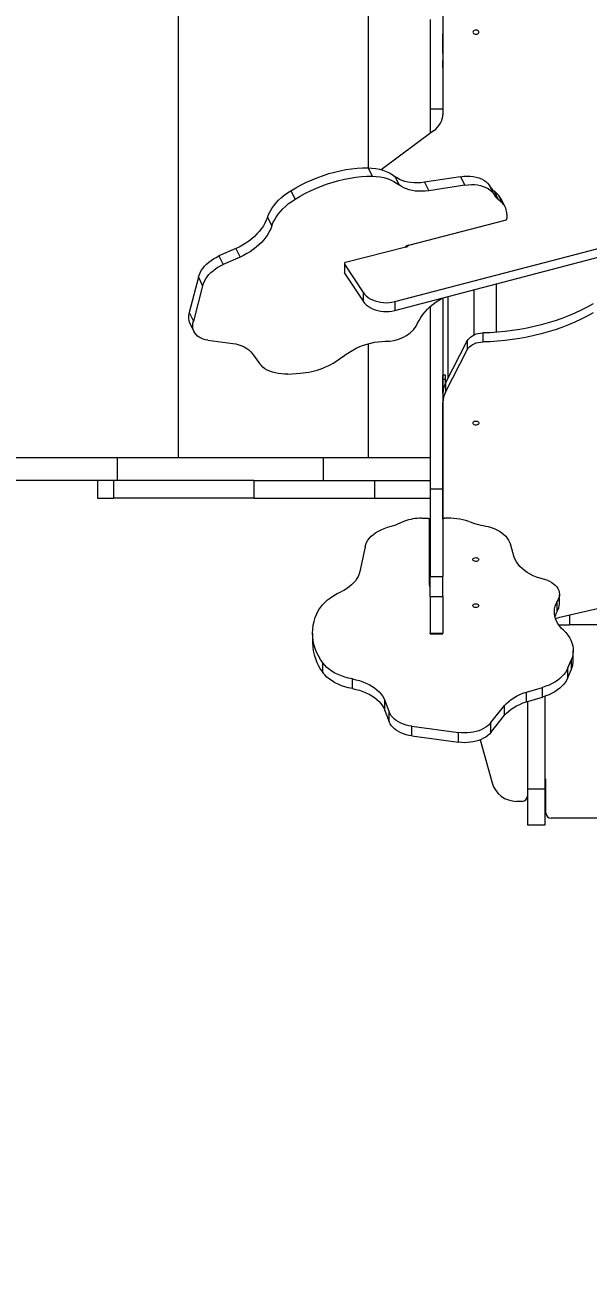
# Model space of a CAD drawing. Header units: millimetres. Extents: x -9848 to 7178, y -5300 to 6667.
# Drawn here: x -6333 to -5666, y -1753 to -282 of the extents above; entities that cross this region are included whole.
import ezdxf

# ---------------------------------------------------------------- set-up
doc = ezdxf.new("R2010")
doc.units = ezdxf.units.MM
for name, color, linetype in [('DIKOM_ОБЪЕКТ', 7, 'Continuous'), ('DIKOM_РАЗМЕР_ЗОНА', 7, 'Continuous'), ('DIKOM_РАЗМЕР_ОБЪЕКТА', 7, 'Continuous')]:
    doc.layers.add(name, color=color, linetype=linetype)
doc.styles.add('style1', font='arial.ttf', dxfattribs={"width": 0.8})
doc.dimstyles.new('1-50', dxfattribs={"dimtxt": 300, "dimasz": 200, "dimexe": 100, "dimexo": 0, "dimgap": 100, "dimtad": 0, "dimdec": 0, "dimtxsty": 'style1', "dimcen": 0, "dimclrd": 7, "dimclre": 7, "dimadec": 1, "dimazin": 2, "dimtfac": 1, "dimtdec": 0, "dimtmove": 1, "dimatfit": 3, "dimfxl": 0, "dimlwd": 25, "dimlwe": 18, "dimarcsym": 0})

# ---------------------------------------------------------------- blocks, each defined once
blk = doc.blocks.new('*D21')
at = {"layer": 'Defpoints', "color": 0, "transparency": 16777216}
for p in [(4614.2, 781.1), (-7848.5, -207.2), (-7848.5, -4134.2)]:
    blk.add_point(p, dxfattribs=at)
at = {"layer": 'DIKOM_РАЗМЕР_ОБЪЕКТА', "color": 7, "lineweight": 18, "transparency": 16777216}
for p, q in [((4614.2, 781.1), (4614.2, -4234.2)), ((-7848.5, -207.2), (-7848.5, -4234.2))]:
    blk.add_line(p, q, dxfattribs=at)
at = {"layer": 'DIKOM_РАЗМЕР_ОБЪЕКТА', "color": 7, "lineweight": 25, "transparency": 16777216}
for p, q in [((-7648.5, -4134.2), (-2616.9, -4134.2)), ((4414.2, -4134.2), (-1537.1, -4134.2))]:
    blk.add_line(p, q, dxfattribs=at)
at = {"layer": 'DIKOM_РАЗМЕР_ОБЪЕКТА', "color": 7, "transparency": 16777216}
for points in [[(-7648.5, -4100.8), (-7648.5, -4167.5), (-7848.5, -4134.2)], [(4414.2, -4100.8), (4414.2, -4167.5), (4614.2, -4134.2)]]:
    blk.add_solid(points, dxfattribs=at)
at = {"layer": 'DIKOM_РАЗМЕР_ОБЪЕКТА', "color": 0, "transparency": 16777216, "insert": (-2077, -4134.2), "char_height": 300, "attachment_point": 5, "style": 'style1'}
blk.add_mtext('12450', dxfattribs=at)
blk = doc.blocks.new('*D19')
at = {"layer": 'Defpoints', "color": 0, "transparency": 16777216}
for p in [(6614.2, 297.4), (-9848.5, -323.2), (6614.2, -5102.9)]:
    blk.add_point(p, dxfattribs=at)
at = {"layer": 'DIKOM_РАЗМЕР_ЗОНА', "color": 7, "lineweight": 18, "transparency": 16777216}
for p, q in [((6614.2, 297.4), (6614.2, -5202.9)), ((-9848.5, -323.2), (-9848.5, -5202.9))]:
    blk.add_line(p, q, dxfattribs=at)
at = {"layer": 'DIKOM_РАЗМЕР_ЗОНА', "color": 7, "lineweight": 25, "transparency": 16777216}
for p, q in [((-9648.5, -5102.9), (-2606.9, -5102.9)), ((6414.2, -5102.9), (-1527.1, -5102.9))]:
    blk.add_line(p, q, dxfattribs=at)
at = {"layer": 'DIKOM_РАЗМЕР_ЗОНА', "color": 7, "transparency": 16777216}
for points in [[(-9648.5, -5069.6), (-9648.5, -5136.3), (-9848.5, -5102.9)], [(6414.2, -5069.6), (6414.2, -5136.3), (6614.2, -5102.9)]]:
    blk.add_solid(points, dxfattribs=at)
at = {"layer": 'DIKOM_РАЗМЕР_ЗОНА', "color": 0, "transparency": 16777216, "insert": (-2067, -5102.9), "char_height": 300, "attachment_point": 5, "style": 'style1'}
blk.add_mtext('16450', dxfattribs=at)

msp = doc.modelspace()

# ---------------------------------------------------------------- linework, layer by layer
at = {"layer": 'DIKOM_ОБЪЕКТ', "color": 7, "linetype": 'Continuous', "lineweight": 15}
for p, q in [((-6151.1, -795.2), (-6151.1, -249.2)), ((-5926.1, -451.7), (-5926.1, -249.2)), ((-5853.1, -276.2), (-5853.1, -381.8)), ((-5838.1, -269.4), (-5838.1, -388.4)), ((-5838.1, -276.2), (-5838.1, -381.8)), ((-5838.1, -293.1), (-5838.1, -317.1)), ((-5838.1, -316.4), (-5838.1, -293.1)), ((-5853.1, -381.8), (-5838.1, -381.8)), ((-5853.1, -381.8), (-5853.1, -410.9)), ((-5838.1, -381.8), (-5838.1, -388.9)), ((-5849.1, -407.9), (-5911.1, -454)), ((-5926.8, -451.6), (-5921.7, -461.6)), ((-5895, -462), (-5889.9, -472)), ((-5817.1, -462.3), (-5860, -468.9)), ((-5860, -468.9), (-5854.8, -478.9)), ((-5817.1, -462.3), (-5812, -472.2)), ((-6018.3, -478.9), (-6013.2, -488.9)), ((-5812, -472.2), (-5854.8, -478.9)), ((-5783.3, -472.2), (-5778.2, -482.2)), ((-5777.6, -479.2), (-5772.5, -489.2)), ((-5772.7, -483.7), (-5777.6, -479.2)), ((-5772.7, -483.7), (-5767.6, -493.7)), ((-5767.6, -493.7), (-5772.5, -489.2)), ((-5764.5, -498), (-5769.6, -488)), ((-6045.9, -510.6), (-6040.7, -520.6)), ((-5878.6, -543.2), (-5764.2, -513.7)), ((-5762.3, -506.8), (-5762.3, -511.8)), ((-5879.8, -543.6), (-5879.8, -544.6)), ((-6083.4, -547.5), (-6103.3, -556.2)), ((-6103.3, -556.2), (-6098.2, -566.2)), ((-6078.3, -557.5), (-6098.2, -566.2)), ((-6083.4, -547.5), (-6078.3, -557.5)), ((-5882, -545.6), (-5953.5, -564)), ((-5895.1, -610.2), (-5645, -544.8)), ((-5895.1, -620.8), (-5645, -555.4)), ((-5882.7, -545.7), (-5882.8, -545.7)), ((-5954.8, -565.3), (-5954.8, -575.9)), ((-5954.6, -565.9), (-5932.7, -599.3)), ((-5954.6, -565.9), (-5954.6, -576.5)), ((-6127.7, -581.4), (-6138.7, -623.3)), ((-6127.7, -581.4), (-6122.6, -591.4)), ((-5954.6, -576.5), (-5932.7, -609.8)), ((-6122.6, -591.4), (-6133.6, -633.3)), ((-5932.7, -599.3), (-5932.7, -609.8)), ((-5801.6, -596.3), (-5801.6, -649.7)), ((-5774.6, -646.6), (-5774.6, -589.3)), ((-5895.1, -610.2), (-5895.1, -620.8)), ((-5853.1, -616.2), (-5853.1, -831.9)), ((-5838.1, -605.9), (-5838.1, -831.9)), ((-5832.1, -604.3), (-5832.1, -701.1)), ((-6138.7, -623.3), (-6133.6, -633.3)), ((-6137.7, -636.2), (-6132.6, -646.2)), ((-6116.5, -656), (-6086.9, -659.8)), ((-5926.1, -795.2), (-5926.1, -660)), ((-5835.1, -706.9), (-5809.2, -656.7)), ((-5809.2, -656.7), (-5809.2, -667.3)), ((-5791, -647.4), (-5791, -658)), ((-6063.7, -672), (-6055.3, -683.4)), ((-5835.1, -717.5), (-5809.2, -667.3)), ((-6021.6, -696), (-6007.2, -695.1)), ((-5835.1, -697.3), (-5838.1, -697.3)), ((-5838.1, -702.5), (-5838.1, -697.3)), ((-5838.1, -718.9), (-5838.1, -702.5)), ((-5835.1, -702.5), (-5838.1, -702.5)), ((-5835.1, -702.5), (-5835.1, -697.3)), ((-5835.1, -706.9), (-5835.1, -702.5)), ((-5838.1, -719), (-5838.1, -729.6)), ((-5835.1, -706.9), (-5835.1, -717.5)), ((-5838.1, -728.6), (-5838.1, -730.7)), ((-5838.1, -867.9), (-5838.1, -729.6)), ((-6223.9, -795.2), (-6906.9, -795.2)), ((-6223.9, -795.2), (-6223.9, -822.2)), ((-5980, -795.2), (-6223.9, -795.2)), ((-5980, -795.2), (-5980, -822.2)), ((-5853.1, -795.2), (-5980, -795.2)), ((-6225.4, -822.2), (-6906.9, -822.2)), ((-6247, -822.2), (-6247, -843.2)), ((-6228.1, -822.2), (-6228.1, -843.2)), ((-6062, -822.2), (-6225.4, -822.2)), ((-6062, -822.2), (-6062, -843.2)), ((-6062, -822.2), (-5919.2, -822.2)), ((-5919.2, -822.2), (-5919.2, -843.2)), ((-5919.2, -822.2), (-5853.1, -822.2)), ((-5838.1, -822.2), (-5838.1, -822.2)), ((-5853.1, -831.9), (-5838.1, -831.9)), ((-5853.1, -831.9), (-5853.1, -936)), ((-5838.1, -831.9), (-5838.1, -936)), ((-6247, -843.2), (-6228.1, -843.2)), ((-6062, -843.2), (-6228.1, -843.2)), ((-6062, -843.2), (-5919.2, -843.2)), ((-5919.2, -843.2), (-5853.1, -843.2)), ((-5838.1, -843.2), (-5838.1, -843.2)), ((-5863.2, -866.8), (-5856.1, -866.7)), ((-5838.1, -856.6), (-5838.1, -856.6)), ((-5838.1, -861.8), (-5838.1, -861.8)), ((-5883.7, -870.3), (-5891.9, -873.7)), ((-5854.1, -946.3), (-5854.1, -868)), ((-5930.3, -900.7), (-5936.5, -930)), ((-5753.7, -912.9), (-5758.1, -897.7)), ((-5853.1, -936), (-5838.1, -936)), ((-5853.1, -959.5), (-5853.1, -936)), ((-5838.1, -959.5), (-5838.1, -936)), ((-5853.1, -959.5), (-5838.1, -959.5)), ((-5853.1, -959.5), (-5853.1, -1003.1)), ((-5838.1, -959.5), (-5838.1, -1003.1)), ((-5702.9, -976.7), (-5702.9, -965.2)), ((-5700.1, -968.5), (-5700.1, -957.1)), ((-5688.1, -981.3), (-5688.1, -993.2)), ((-5701, -993.2), (-5688.1, -993.2)), ((-5632.8, -993.2), (-5688.1, -993.2)), ((-5992.5, -1002.9), (-5992.5, -1014.4)), ((-5853.1, -1003.1), (-5838.1, -1003.1)), ((-5853.1, -1003.8), (-5853.1, -1003.1)), ((-5853.1, -1003.8), (-5838.1, -1003.8)), ((-5838.1, -1003.8), (-5838.1, -1003.1)), ((-5683.8, -1035), (-5683.8, -1023.5)), ((-5980.1, -1049.8), (-5980.1, -1038.3)), ((-5690, -1044.1), (-5685.9, -1034.2)), ((-5685.9, -1045.7), (-5685.9, -1034.2)), ((-5945.3, -1068.7), (-5945.3, -1057.2)), ((-5690, -1055.6), (-5690, -1044.1)), ((-5690, -1055.6), (-5685.9, -1045.7)), ((-5739.2, -1072.9), (-5720, -1067.2)), ((-5739.2, -1084.4), (-5739.2, -1072.9)), ((-5720, -1078.7), (-5720, -1067.2)), ((-5906.8, -1082.9), (-5901.6, -1096.5)), ((-5906.8, -1094.4), (-5906.8, -1082.9)), ((-5739.2, -1084.4), (-5720, -1078.7)), ((-5738.1, -1084), (-5738.1, -1187.5)), ((-5717.1, -1187.5), (-5717.1, -1077.7)), ((-5906.8, -1094.4), (-5901.6, -1108)), ((-5901.6, -1108), (-5901.6, -1096.5)), ((-5781.2, -1109), (-5765, -1088.8)), ((-5781.2, -1120.5), (-5765, -1100.3)), ((-5765, -1100.3), (-5765, -1088.8)), ((-5874.9, -1113.2), (-5819.6, -1120.7)), ((-5874.9, -1124.7), (-5874.9, -1113.2)), ((-5781.2, -1120.5), (-5781.2, -1109)), ((-5874.9, -1124.7), (-5819.6, -1132.2)), ((-5819.6, -1132.2), (-5819.6, -1120.7)), ((-5794.1, -1129.4), (-5779.8, -1180.3)), ((-5738.1, -1187.5), (-5717.1, -1187.5)), ((-5738.1, -1187.5), (-5738.1, -1230.2)), ((-5717.1, -1230.2), (-5717.1, -1187.5)), ((-5716.1, -1216.2), (-5716.1, -1178.2)), ((-5744.1, -1202.2), (-5750.9, -1202.2)), ((-5738.1, -1230.2), (-5717.1, -1230.2)), ((-5069.2, -1222.2), (-5710.1, -1222.2))]:
    msp.add_line(p, q, dxfattribs=at)
at = {"layer": 'DIKOM_ОБЪЕКТ', "color": 7, "linetype": 'Continuous', "lineweight": 15, "flags": 128}
for points in [[(-5802.6, -291), (-5802.4, -291.8), (-5801.8, -292.6), (-5801, -293.1), (-5799.9, -293.4), (-5798.8, -293.5), (-5797.7, -293.3), (-5796.7, -292.9), (-5796, -292.2), (-5795.6, -291.4), (-5795.6, -290.6), (-5796, -289.9), (-5796.7, -289.2), (-5797.7, -288.8), (-5798.8, -288.6), (-5799.9, -288.6), (-5801, -289), (-5801.8, -289.5), (-5802.4, -290.2), (-5802.6, -291)], [(-5838.1, -317.1), (-5838.1, -319.1), (-5838.1, -321.2), (-5838.1, -323.6), (-5838.1, -326), (-5838.1, -328.6), (-5838.1, -331.1), (-5838.1, -333.7), (-5838.1, -336.2), (-5838.1, -338.5), (-5838.1, -340.7), (-5838.1, -342.6), (-5838.1, -344.3), (-5838.1, -345.7), (-5838.1, -346.7), (-5838.1, -347.5), (-5838.1, -347.6)], [(-5838.1, -326.1), (-5838.1, -327.1), (-5838.1, -328.2), (-5838.1, -329.5), (-5838.1, -330.7), (-5838.1, -331.8), (-5838.1, -332.7), (-5838.1, -333.3), (-5838.1, -333.6), (-5838.1, -333.5), (-5838.1, -333), (-5838.1, -332.3), (-5838.1, -331.3), (-5838.1, -330.1), (-5838.1, -328.9), (-5838.1, -327.6), (-5838.1, -326.5), (-5838.1, -325.7), (-5838.1, -325.1), (-5838.1, -324.8), (-5838.1, -324.9), (-5838.1, -325.3), (-5838.1, -326.1)], [(-5849.1, -407.9), (-5846.6, -405.9), (-5844.4, -403.7), (-5842.5, -401.3), (-5840.9, -398.9), (-5839.7, -396.3), (-5838.8, -393.7), (-5838.3, -391.1), (-5838.1, -388.4)], [(-6018.3, -478.9), (-6012.1, -475.3), (-6005.9, -471.9), (-5999.5, -468.7), (-5992.9, -465.8), (-5986.4, -463.2), (-5979.7, -460.8), (-5973, -458.6), (-5966.3, -456.8), (-5959.6, -455.2), (-5952.9, -453.9), (-5946.3, -452.9), (-5939.7, -452.2), (-5933.2, -451.8), (-5926.8, -451.6)], [(-5926.8, -451.6), (-5922.1, -452), (-5917.6, -452.6), (-5913.2, -453.4), (-5909.1, -454.6), (-5905.2, -456.1), (-5901.5, -457.8), (-5898.1, -459.8), (-5895, -462)], [(-6013.2, -488.9), (-6007, -485.3), (-6000.7, -481.9), (-5994.3, -478.7), (-5987.8, -475.8), (-5981.2, -473.1), (-5974.6, -470.7), (-5967.9, -468.6), (-5961.2, -466.7), (-5954.5, -465.2), (-5947.8, -463.9), (-5941.1, -462.9), (-5934.6, -462.2), (-5928.1, -461.7), (-5921.7, -461.6)], [(-5921.7, -461.6), (-5917, -461.9), (-5912.4, -462.5), (-5908.1, -463.4), (-5904, -464.6), (-5900.1, -466), (-5896.4, -467.8), (-5893, -469.8), (-5889.9, -472)], [(-5860, -468.9), (-5864.1, -469.4), (-5868.2, -469.6), (-5872.1, -469.6), (-5876, -469.3), (-5879.7, -468.7), (-5883.2, -467.9), (-5886.5, -466.8), (-5889.6, -465.4), (-5892.4, -463.8), (-5895, -462)], [(-5817.1, -462.3), (-5813.2, -461.8), (-5809.4, -461.6), (-5805.7, -461.7), (-5802.1, -462.1), (-5798.7, -462.8), (-5795.5, -463.7), (-5792.5, -464.9), (-5789.8, -466.4), (-5787.4, -468.1), (-5785.2, -470), (-5783.3, -472.2)], [(-6045.9, -510.6), (-6044.5, -507.1), (-6042.8, -503.6), (-6040.7, -500.1), (-6038.3, -496.7), (-6035.6, -493.4), (-6032.6, -490.2), (-6029.4, -487.1), (-6025.9, -484.2), (-6022.2, -481.5), (-6018.3, -478.9)], [(-5854.8, -478.9), (-5859, -479.4), (-5863, -479.6), (-5867, -479.6), (-5870.9, -479.3), (-5874.5, -478.7), (-5878.1, -477.9), (-5881.4, -476.8), (-5884.5, -475.4), (-5887.3, -473.8), (-5889.9, -472)], [(-5812, -472.2), (-5808.1, -471.8), (-5804.3, -471.6), (-5800.6, -471.7), (-5797, -472.1), (-5793.6, -472.8), (-5790.4, -473.7), (-5787.4, -474.9), (-5784.7, -476.4), (-5782.2, -478.1), (-5780.1, -480), (-5778.2, -482.2)], [(-6040.7, -520.6), (-6039.4, -517.1), (-6037.6, -513.6), (-6035.6, -510.1), (-6033.2, -506.7), (-6030.5, -503.4), (-6027.5, -500.2), (-6024.3, -497.1), (-6020.8, -494.2), (-6017.1, -491.5), (-6013.2, -488.9)], [(-6045.9, -510.6), (-6047.2, -513.9), (-6048.8, -517.3), (-6050.7, -520.6), (-6053, -523.8), (-6055.5, -527), (-6058.3, -530.1), (-6061.3, -533.1), (-6064.5, -535.9), (-6068, -538.6), (-6071.6, -541.1), (-6075.4, -543.5), (-6079.4, -545.6), (-6083.4, -547.5)], [(-6040.7, -520.6), (-6042, -523.9), (-6043.7, -527.3), (-6045.6, -530.6), (-6047.8, -533.8), (-6050.3, -537), (-6053.1, -540.1), (-6056.2, -543.1), (-6059.4, -545.9), (-6062.9, -548.6), (-6066.5, -551.1), (-6070.3, -553.4), (-6074.2, -555.6), (-6078.3, -557.5)], [(-6127.7, -581.4), (-6126.8, -578.8), (-6125.7, -576.1), (-6124.2, -573.5), (-6122.4, -570.9), (-6120.3, -568.3), (-6117.9, -565.9), (-6115.4, -563.6), (-6112.6, -561.5), (-6109.6, -559.6), (-6106.5, -557.8), (-6103.3, -556.2)], [(-6122.6, -591.4), (-6121.7, -588.7), (-6120.5, -586.1), (-6119, -583.4), (-6117.2, -580.8), (-6115.1, -578.3), (-6112.8, -575.9), (-6110.2, -573.6), (-6107.4, -571.5), (-6104.5, -569.5), (-6101.4, -567.8), (-6098.2, -566.2)], [(-5953.5, -564), (-5953.9, -564.1), (-5954.2, -564.3), (-5954.5, -564.5), (-5954.7, -564.8), (-5954.8, -565.1), (-5954.8, -565.4), (-5954.8, -565.6), (-5954.6, -565.9)], [(-5932.7, -599.3), (-5931, -601.4), (-5929.1, -603.4), (-5926.8, -605.2), (-5924.3, -606.8), (-5921.5, -608.2), (-5918.5, -609.4), (-5915.3, -610.3), (-5912, -611), (-5908.6, -611.4), (-5905.2, -611.5), (-5901.7, -611.3), (-5898.4, -610.9), (-5895.1, -610.2)], [(-5932.7, -609.8), (-5931, -612), (-5929.1, -614), (-5926.8, -615.8), (-5924.3, -617.4), (-5921.5, -618.8), (-5918.5, -620), (-5915.3, -620.9), (-5912, -621.6), (-5908.6, -622), (-5905.2, -622.1), (-5901.7, -621.9), (-5898.4, -621.5), (-5895.1, -620.8)], [(-5869.7, -639.4), (-5868.2, -635.9), (-5866.4, -632.5), (-5864.3, -629.1), (-5861.9, -625.7), (-5859.2, -622.4), (-5856.3, -619.2), (-5853.1, -616.2), (-5849.6, -613.3), (-5846, -610.5), (-5842.2, -608), (-5839.1, -606.1)], [(-5660.2, -612.9), (-5667.2, -616.8), (-5674.4, -620.4), (-5681.8, -623.9), (-5689.4, -627.1), (-5697.2, -630.2), (-5705.2, -632.9), (-5713.3, -635.5), (-5721.6, -637.8), (-5730, -639.9), (-5738.5, -641.7), (-5747.1, -643.3), (-5755.7, -644.6), (-5764.5, -645.7), (-5773.3, -646.5), (-5782.1, -647.1), (-5791, -647.4)], [(-5660.2, -623.5), (-5667.2, -627.4), (-5674.4, -631), (-5681.8, -634.5), (-5689.4, -637.7), (-5697.2, -640.8), (-5705.2, -643.5), (-5713.3, -646.1), (-5721.6, -648.4), (-5730, -650.5), (-5738.5, -652.3), (-5747.1, -653.9), (-5755.7, -655.2), (-5764.5, -656.3), (-5773.3, -657.1), (-5782.1, -657.7), (-5791, -658)], [(-6116.5, -656), (-6119.3, -655.5), (-6122, -654.7), (-6124.5, -653.7), (-6126.7, -652.5), (-6128.7, -651), (-6130.4, -649.3), (-6131.8, -647.4), (-6132.9, -645.4), (-6133.7, -643.2), (-6134.2, -640.9), (-6134.3, -638.4), (-6134.1, -635.9), (-6133.6, -633.3)], [(-6086.9, -659.8), (-6083.2, -660.4), (-6079.7, -661.3), (-6076.4, -662.5), (-6073.3, -663.9), (-6070.4, -665.6), (-6067.9, -667.5), (-6065.6, -669.7), (-6063.7, -672)], [(-5956.4, -675.3), (-5952.7, -672.6), (-5948.9, -670), (-5944.9, -667.7), (-5940.7, -665.5), (-5936.5, -663.6), (-5932.2, -661.9), (-5927.8, -660.5), (-5923.5, -659.3), (-5919.1, -658.4), (-5914.8, -657.7), (-5910.5, -657.3), (-5906.3, -657.2)], [(-5809.2, -656.7), (-5808.2, -655), (-5806.8, -653.4), (-5805.1, -651.9), (-5803.2, -650.6), (-5801, -649.5), (-5798.7, -648.6), (-5796.2, -648), (-5793.6, -647.5), (-5791, -647.4)], [(-5809.2, -667.3), (-5808.2, -665.5), (-5806.8, -663.9), (-5805.1, -662.5), (-5803.2, -661.2), (-5801, -660.1), (-5798.7, -659.2), (-5796.2, -658.5), (-5793.6, -658.1), (-5791, -658)], [(-6021.6, -696), (-6025.5, -696.1), (-6029.4, -695.9), (-6033.1, -695.5), (-6036.6, -694.8), (-6040, -693.9), (-6043.2, -692.7), (-6046.1, -691.3), (-6048.8, -689.7), (-6051.2, -687.8), (-6053.4, -685.7), (-6055.3, -683.4)], [(-5802.6, -754.1), (-5802.4, -753.3), (-5801.8, -752.6), (-5801, -752), (-5799.9, -751.7), (-5798.8, -751.7), (-5797.7, -751.9), (-5796.7, -752.3), (-5796, -752.9), (-5795.6, -753.7), (-5795.6, -754.5), (-5796, -755.3), (-5796.7, -755.9), (-5797.7, -756.4), (-5798.8, -756.6), (-5799.9, -756.5), (-5801, -756.2), (-5801.8, -755.6), (-5802.4, -754.9), (-5802.6, -754.1)], [(-5856.1, -866.7), (-5855.7, -866.8), (-5855.3, -866.8), (-5855, -867), (-5854.7, -867.1), (-5854.4, -867.3), (-5854.2, -867.5), (-5854.1, -867.8), (-5854.1, -868)], [(-5838.1, -868), (-5838, -867.7), (-5837.9, -867.5), (-5837.8, -867.3), (-5837.5, -867.1), (-5837.2, -866.9), (-5836.9, -866.8), (-5836.5, -866.7), (-5836.2, -866.7)], [(-5930.3, -900.7), (-5929.5, -898.1), (-5928.4, -895.4), (-5926.9, -892.9), (-5925, -890.5), (-5922.9, -888.1), (-5920.4, -886), (-5917.6, -883.9), (-5914.5, -882.1), (-5911.2, -880.4), (-5907.6, -878.9), (-5903.9, -877.6)], [(-5784.5, -876.8), (-5780.9, -877.9), (-5777.5, -879.1), (-5774.2, -880.6), (-5771.2, -882.3), (-5768.5, -884.1), (-5766, -886.1), (-5763.8, -888.2), (-5761.9, -890.5), (-5760.3, -892.8), (-5759.1, -895.2), (-5758.1, -897.7)], [(-5795.6, -915.8), (-5795.8, -916.5), (-5796.3, -917.1), (-5797.2, -917.6), (-5798.2, -917.9), (-5799.4, -918), (-5800.5, -917.8), (-5801.4, -917.4), (-5802.2, -916.8), (-5802.5, -916.1), (-5802.5, -915.4), (-5802.2, -914.7), (-5801.4, -914.1), (-5800.5, -913.7), (-5799.4, -913.5), (-5798.2, -913.6), (-5797.2, -913.9), (-5796.3, -914.4), (-5795.8, -915), (-5795.6, -915.8)], [(-5714.6, -940.2), (-5719, -939.2), (-5723.3, -938), (-5727.3, -936.5), (-5731.2, -934.9), (-5734.9, -933.1), (-5738.3, -931), (-5741.5, -928.8), (-5744.3, -926.5), (-5746.9, -924), (-5749.1, -921.4), (-5751, -918.6), (-5752.5, -915.8), (-5753.7, -912.9)], [(-5704.9, -985.5), (-5699.8, -984.2), (-5677.4, -978.8), (-5654.9, -973.6), (-5632.3, -968.6), (-5609.6, -963.9), (-5586.7, -959.4), (-5563.8, -955.2), (-5540.8, -951.2), (-5517.7, -947.4), (-5494.6, -943.9), (-5471.3, -940.7), (-5448, -937.6), (-5424.7, -934.9), (-5401.3, -932.4), (-5377.8, -930.1), (-5354.3, -928.1), (-5330.7, -926.3), (-5307.2, -924.8)], [(-5936.5, -930), (-5937.3, -932.9), (-5938.5, -935.7), (-5940, -938.4), (-5941.8, -941), (-5943.9, -943.5), (-5946.4, -945.9), (-5949.2, -948.2), (-5952.2, -950.3), (-5955.5, -952.3), (-5959.1, -954)], [(-5714.6, -940.2), (-5711.8, -941.4), (-5709.3, -942.9), (-5707, -944.5), (-5705, -946.3), (-5703.3, -948.2), (-5702, -950.2), (-5701, -952.4), (-5700.4, -954.5), (-5700.1, -956.7), (-5700.2, -958.9), (-5700.7, -961.1), (-5701.6, -963.2), (-5702.9, -965.2)], [(-5985.3, -975.7), (-5983.2, -972.5), (-5980.7, -969.4), (-5977.9, -966.5), (-5974.7, -963.6), (-5971.2, -961), (-5967.4, -958.5), (-5963.4, -956.1), (-5959.1, -954)], [(-5795.6, -970.4), (-5795.8, -971.1), (-5796.3, -971.8), (-5797.2, -972.3), (-5798.2, -972.6), (-5799.4, -972.6), (-5800.5, -972.5), (-5801.4, -972), (-5802.2, -971.5), (-5802.5, -970.8), (-5802.5, -970), (-5802.2, -969.3), (-5801.4, -968.7), (-5800.5, -968.3), (-5799.4, -968.2), (-5798.2, -968.2), (-5797.2, -968.5), (-5796.3, -969), (-5795.8, -969.7), (-5795.6, -970.4)], [(-5695.4, -999.5), (-5698, -997), (-5700.2, -994.4), (-5702, -991.6), (-5703.6, -988.8), (-5704.7, -985.9), (-5705.6, -983), (-5706, -980), (-5706.1, -977), (-5705.8, -974), (-5705.2, -971), (-5704.2, -968.1), (-5702.9, -965.2)], [(-5980.1, -1038.3), (-5983, -1034.1), (-5985.5, -1029.8), (-5987.6, -1025.5), (-5989.4, -1021), (-5990.8, -1016.5), (-5991.8, -1012), (-5992.3, -1007.4), (-5992.5, -1002.8), (-5992.3, -998.2), (-5991.7, -993.6), (-5990.7, -989.1), (-5989.3, -984.6), (-5987.5, -980.1), (-5985.3, -975.7)], [(-5695.4, -999.5), (-5692.7, -1002.3), (-5690.3, -1005.2), (-5688.2, -1008.3), (-5686.5, -1011.4), (-5685.3, -1014.6), (-5684.4, -1017.8), (-5683.9, -1021.1), (-5683.8, -1024.4), (-5684.1, -1027.7), (-5684.8, -1031), (-5685.9, -1034.2)], [(-5945.3, -1057.2), (-5949.8, -1056.3), (-5954.1, -1055.1), (-5958.2, -1053.7), (-5962.2, -1052), (-5965.9, -1050.2), (-5969.4, -1048.2), (-5972.5, -1045.9), (-5975.4, -1043.5), (-5977.9, -1041), (-5980.1, -1038.3)], [(-5945.3, -1068.7), (-5949.8, -1067.8), (-5954.1, -1066.6), (-5958.2, -1065.2), (-5962.2, -1063.5), (-5965.9, -1061.7), (-5969.4, -1059.6), (-5972.5, -1057.4), (-5975.4, -1055), (-5977.9, -1052.5), (-5980.1, -1049.8)], [(-5945.3, -1057.2), (-5941.1, -1058.1), (-5936.9, -1059.2), (-5933, -1060.5), (-5929.2, -1062.1), (-5925.6, -1063.8), (-5922.2, -1065.7), (-5919.1, -1067.8), (-5916.3, -1070), (-5913.7, -1072.3), (-5911.5, -1074.8), (-5909.6, -1077.4), (-5908, -1080.1), (-5906.8, -1082.9)], [(-5690, -1044.1), (-5691.2, -1046.8), (-5692.9, -1049.4), (-5694.8, -1052), (-5697.1, -1054.4), (-5699.6, -1056.7), (-5702.4, -1058.9), (-5705.5, -1060.9), (-5708.8, -1062.7), (-5712.4, -1064.4), (-5716.1, -1065.9), (-5720, -1067.2)], [(-5690, -1055.6), (-5691.2, -1058.3), (-5692.9, -1060.9), (-5694.8, -1063.5), (-5697.1, -1065.9), (-5699.6, -1068.2), (-5702.4, -1070.3), (-5705.5, -1072.4), (-5708.8, -1074.2), (-5712.4, -1075.9), (-5716.1, -1077.4), (-5720, -1078.7)], [(-5945.3, -1068.7), (-5941.1, -1069.6), (-5936.9, -1070.7), (-5933, -1072), (-5929.2, -1073.6), (-5925.6, -1075.3), (-5922.2, -1077.2), (-5919.1, -1079.2), (-5916.3, -1081.5), (-5913.7, -1083.8), (-5911.5, -1086.3), (-5909.6, -1088.9), (-5908, -1091.6), (-5906.8, -1094.4)], [(-5765, -1088.8), (-5762.8, -1086.3), (-5760.2, -1083.8), (-5757.4, -1081.6), (-5754.2, -1079.5), (-5750.8, -1077.5), (-5747.1, -1075.8), (-5743.3, -1074.2), (-5739.2, -1072.9)], [(-5765, -1100.3), (-5762.8, -1097.7), (-5760.2, -1095.3), (-5757.4, -1093.1), (-5754.2, -1090.9), (-5750.8, -1089), (-5747.1, -1087.3), (-5743.3, -1085.7), (-5739.2, -1084.4)], [(-5874.9, -1113.2), (-5878.4, -1112.6), (-5881.7, -1111.8), (-5884.9, -1110.8), (-5887.9, -1109.5), (-5890.7, -1108.1), (-5893.3, -1106.5), (-5895.6, -1104.7), (-5897.6, -1102.8), (-5899.3, -1100.8), (-5900.6, -1098.7), (-5901.6, -1096.5)], [(-5874.9, -1124.7), (-5878.4, -1124.1), (-5881.7, -1123.3), (-5884.9, -1122.2), (-5887.9, -1121), (-5890.7, -1119.6), (-5893.3, -1118), (-5895.6, -1116.2), (-5897.6, -1114.3), (-5899.3, -1112.3), (-5900.6, -1110.2), (-5901.6, -1108)], [(-5781.2, -1109), (-5783, -1111), (-5785, -1112.8), (-5787.3, -1114.5), (-5789.9, -1116), (-5792.7, -1117.4), (-5795.7, -1118.5), (-5798.9, -1119.5), (-5802.2, -1120.3), (-5805.6, -1120.8), (-5809.1, -1121.1), (-5812.6, -1121.2), (-5816.1, -1121.1), (-5819.6, -1120.7)], [(-5781.2, -1120.5), (-5783, -1122.5), (-5785, -1124.3), (-5787.3, -1126), (-5789.9, -1127.5), (-5792.7, -1128.9), (-5795.7, -1130), (-5798.9, -1131), (-5802.2, -1131.8), (-5805.6, -1132.3), (-5809.1, -1132.6), (-5812.6, -1132.7), (-5816.1, -1132.6), (-5819.6, -1132.2)]]:
    msp.add_lwpolyline(points, dxfattribs=at)
at = {"layer": 'DIKOM_ОБЪЕКТ', "color": 7, "linetype": 'Continuous', "lineweight": 15}
for centre, radius, start, end in [((-5758.8, -458), 28.4, 210.0503, 228.4034), ((-5753.7, -468), 28.4, 210.0534, 228.4003), ((-5786.9, -496.9), 19.4, 27.2651, 42.8893), ((-5782, -507), 19.7, 0.6028, 42.702), ((-5764.6, -511.5), 2.33, 280.2568, 350.5299), ((-5876.5, -551.6), 8.65, 104.312, 137.6637), ((-5883, -540.3), 5.39, 281.1081, 327.0317), ((-5953.8, -575.9), 1.07, 180.3478, 214.4083), ((-6121.7, -628.4), 17.7, 163.3601, 205.9393), ((-5904.4, -614.4), 42.8, 267.4864, 324.2324), ((-6014.4, -601.7), 93.7, 274.4248, 308.2298), ((-5811.7, -719.1), 26.4, 152.3452, 179.6816), ((-5811.7, -729.7), 26.4, 152.3447, 179.6819), ((-5862.9, -929.6), 62.8, 90.3351, 109.4033), ((-5833.6, -954.8), 88.1, 72.7512, 91.6366), ((-5922.4, -800.5), 79.3, 283.48, 292.6142), ((-5754.7, -718.8), 160.8, 250.8224, 259.329), ((-5851.1, -946.2), 2.99, 181.9414, 228.3138), ((-5714.3, -968.3), 14.2, 323.7741, 359.2055), ((-5678.8, -989.9), 27.4, 151.3339, 166.4861), ((-5933, -1013.5), 59.5, 180.9369, 217.6881), ((-5711.9, -1035), 28.1, 337.4859, 359.8439), ((-5722.1, -1178.2), 6, 0, 33.5573), ((-5750.9, -1172.2), 30, 195.6422, 270), ((-5744.1, -1196.2), 6, 270, 0), ((-5710.1, -1216.2), 6, 180, 270)]:
    msp.add_arc(centre, radius, start, end, dxfattribs=at)

# ---------------------------------------------------------------- dimensions: what is measured, and where the dimension line sits
at = {"layer": 'DIKOM_РАЗМЕР_ЗОНА'}
dim = msp.add_linear_dim(base=(6614.2, -5102.9), p1=(-9848.5, -323.2), p2=(6614.2, 297.4), text='16450', dimstyle='1-50', override={"dimscale": 1, "dimtix": 0, "dimtofl": 1, "dimtmove": 1, "dimatfit": 3}, dxfattribs=at)
dim.commit()
dim.dimension.update_dxf_attribs({"geometry": '*D19', "text_midpoint": (-2067, -5102.9), "dimtype": 160})
at = {"layer": 'DIKOM_РАЗМЕР_ОБЪЕКТА'}
dim = msp.add_linear_dim(base=(-7848.5, -4134.2), p1=(4614.2, 781.1), p2=(-7848.5, -207.2), text='12450', dimstyle='1-50', override={"dimscale": 1, "dimtix": 0, "dimtofl": 1, "dimtmove": 1, "dimatfit": 3}, dxfattribs=at)
dim.commit()
dim.dimension.update_dxf_attribs({"geometry": '*D21', "text_midpoint": (-2077, -4134.2), "dimtype": 160})

doc.saveas('drawing.dxf')
